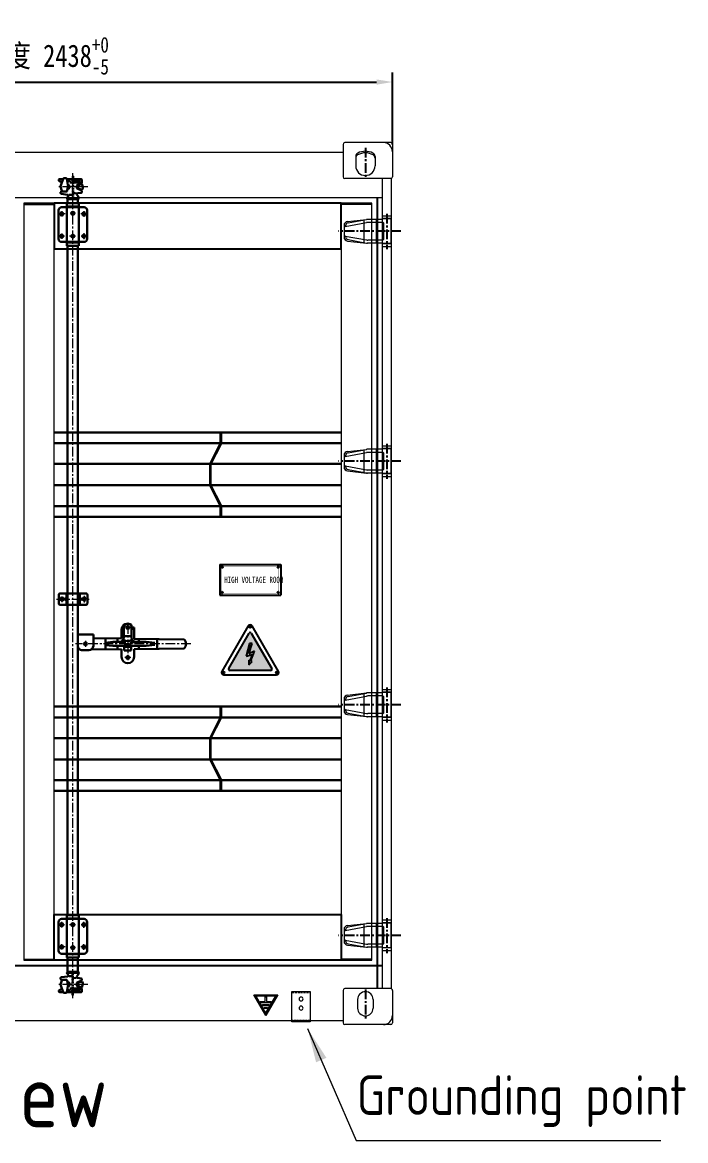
# Model space of a CAD drawing. Header units: millimetres. Extents: x 0 to 87554, y -20854 to 20404.
# Drawn here: x 4277 to 6454, y -7719 to -4047 of the extents above; entities that cross this region are included whole.
import ezdxf

# ---------------------------------------------------------------- set-up
doc = ezdxf.new("R2010")
doc.units = ezdxf.units.MM
for name, pattern in [('CENTER', [50.8, 31.75, -6.35, 6.35, -6.35]), ('G', [2, 1.25, -0.25, 0.25, -0.25]), ('HIDDEN', [9.525, 6.35, -3.175])]:
    doc.linetypes.add(name, pattern=pattern)
doc.layers.get('0').update_dxf_attribs({"lineweight": 15})
doc.layers.get('Defpoints').update_dxf_attribs({"lineweight": 15})
for name, color, linetype in [('01', 7, 'Continuous'), ('02___PRT_ALL_AXES', 7, 'Continuous'), ('05', 4, 'G'), ('08', 1, 'Continuous'), ('CT', 4, 'CENTER')]:
    doc.layers.add(name, color=color, linetype=linetype)
for name, color, linetype, lineweight in [('AM_0', 7, 'Continuous', 30), ('AM_3', 6, 'HIDDEN', 15), ('AM_7', 4, 'CENTER', 15), ('CO', 7, 'Continuous', 9), ('THICK', 7, 'Continuous', 0), ('标注', 1, 'Continuous', 18)]:
    doc.layers.add(name, color=color, linetype=linetype, lineweight=lineweight)
doc.styles.add('FSDBHZ', font='TXT.SHX', dxfattribs={"width": 0.707, "bigfont": 'HZFS.SHX'})
doc.styles.add('GB', font='gbenor.shx', dxfattribs={"bigfont": 'gbcbig.shx'})
doc.styles.get("Standard").update_dxf_attribs({"font": 'isocp.shx', "width": 0.707, "bigfont": 'hztxt.shx'})
doc.styles.add('txtstyle_200', font='tssdeng.shx', dxfattribs={"bigfont": 'hztxt.shx'})
doc.styles.add('仿宋', font='', dxfattribs={"width": 0.8})
doc.styles.get('仿宋').set_extended_font_data('仿宋_gb2312')
doc.dimstyles.new('1.5DJ', dxfattribs={"dimscale": 1.5, "dimtxt": 75, "dimasz": 75, "dimexe": 20, "dimexo": 0, "dimgap": 20, "dimtad": 1, "dimdec": 1, "dimtxsty": 'Standard', "dimcen": 10, "dimclrd": 95, "dimclre": 95, "dimclrt": 95, "dimadec": 0, "dimazin": 0, "dimtfac": 1, "dimtdec": 1, "dimtmove": 1, "dimatfit": 3, "dimfxl": 1, "dimlwd": 13, "dimlwe": 15, "dimarcsym": 1})
doc.dimstyles.new('12倍', dxfattribs={"dimscale": 21, "dimtxt": 3.5, "dimasz": 2.5, "dimexe": 1.5, "dimexo": 0, "dimgap": 1, "dimtad": 1, "dimtoh": 1, "dimdsep": 46, "dimtxsty": '仿宋', "dimcen": 2.5, "dimdle": 5, "dimclrd": 4, "dimclre": 4, "dimclrt": 3, "dimadec": 0, "dimazin": 0, "dimtfac": 1, "dimtmove": 0, "dimatfit": 3, "dimfxl": 1, "dimtolj": 1, "dimarcsym": 0})

# ---------------------------------------------------------------- blocks, each defined once
blk = doc.blocks.new('rehrehetreth')
at = {"linetype": 'ByBlock'}
h = blk.add_hatch(color=2, dxfattribs=at)
h.dxf.hatch_style = 1
edge = h.paths.add_edge_path()
edge.add_arc((99473.8, -259676.1), 4, 30, 150)
edge.add_line((99470.4, -259674.1), (99403.3, -259790.3))
edge.add_arc((99406.7, -259792.3), 4, 150, 270)
edge.add_line((99406.7, -259796.3), (99540.9, -259796.3))
edge.add_arc((99540.9, -259792.3), 4, 270, 30)
edge.add_line((99544.4, -259790.3), (99477.3, -259674.1))
h.paths.add_polyline_path([(99480.2, -259707.5), (99471.5, -259707.5), (99460.2, -259749.6), (99479.8, -259743.7), (99472.4, -259766), (99469, -259762.4), (99469.1, -259778), (99480.8, -259767.1), (99475.1, -259767.1), (99487.4, -259733.6), (99469.6, -259741.6)], flags=16)
at = {"layer": '02___PRT_ALL_AXES', "linetype": 'Continuous'}
for p, q in [((99466.9, -259650.1), (99380.7, -259799.3)), ((99403.3, -259790.3), (99470.4, -259674.1)), ((99477.3, -259674.1), (99544.4, -259790.3)), ((99566.9, -259799.3), (99480.7, -259650.1)), ((99471.5, -259707.5), (99460.2, -259749.6)), ((99469.6, -259741.6), (99480.2, -259707.5)), ((99480.2, -259707.5), (99471.5, -259707.5)), ((99460.2, -259749.6), (99479.8, -259743.7)), ((99487.4, -259733.6), (99469.6, -259741.6)), ((99479.8, -259743.7), (99472.4, -259766)), ((99475.1, -259767.1), (99487.4, -259733.6)), ((99472.4, -259766), (99469, -259762.4)), ((99469, -259762.4), (99469.1, -259778)), ((99469.1, -259778), (99480.8, -259767.1)), ((99480.8, -259767.1), (99475.1, -259767.1)), ((99387.7, -259811.3), (99560, -259811.3)), ((99540.9, -259796.3), (99406.7, -259796.3))]:
    blk.add_line(p, q, dxfattribs=at)
for centre in [(99473.8, -259653.2), (99386.3, -259803.3), (99561.3, -259803.3)]:
    blk.add_circle(centre, 3.1, dxfattribs=at)
for centre, radius, start, end in [((99473.8, -259654.1), 8, 30, 150), ((99473.8, -259676.1), 4, 30, 150), ((99387.7, -259803.3), 8, 150, 270), ((99406.7, -259792.3), 4, 150, 270), ((99540.9, -259792.3), 4, 270, 30), ((99560, -259803.3), 8, 270, 30)]:
    blk.add_arc(centre, radius, start, end, dxfattribs=at)
blk = doc.blocks.new('RYHTU67U56Y5R4')
at = {"layer": '01'}
for p, q in [((14797, -10298.9), (14997, -10298.9)), ((14797, -10298.9), (14797, -10398.9)), ((14997, -10298.9), (14997, -10398.9)), ((14797, -10398.9), (14997, -10398.9))]:
    blk.add_line(p, q, dxfattribs=at)
at = {"layer": '01', "const_width": 1.5}
for points in [[(14803, -10312.4, 0.414214), (14810.5, -10304.9, 0.414214)], [(14983.5, -10304.9, 0.414214), (14991, -10312.4, 0.414214)], [(14810.5, -10392.9, 0.414214), (14803, -10385.4, 0.414214)], [(14991, -10385.4, 0.414214), (14983.5, -10392.9, 0.414214)]]:
    blk.add_lwpolyline(points, format="xyb", dxfattribs=at)
for points in [[(14803, -10311.7), (14803, -10386.2)], [(14809.8, -10304.9), (14984.2, -10304.9)], [(14991, -10311.7), (14991, -10386.2)], [(14809.8, -10392.9), (14984.1, -10392.9)]]:
    blk.add_lwpolyline(points, dxfattribs=at)
at = {"layer": '01', "lineweight": 30}
for centre in [(14804.5, -10306.4), (14989.5, -10306.4), (14804.5, -10391.4), (14989.5, -10391.4)]:
    blk.add_circle(centre, 1.65, dxfattribs=at)
at = {"layer": '05'}
for p, q in [((14808.2, -10306.4), (14800.8, -10306.4)), ((14804.5, -10303.4), (14804.5, -10309.5)), ((14993.2, -10306.4), (14985.8, -10306.4)), ((14989.5, -10303.4), (14989.5, -10309.5)), ((14808.2, -10391.4), (14800.8, -10391.4)), ((14804.5, -10388.4), (14804.5, -10394.5)), ((14993.2, -10391.4), (14985.8, -10391.4)), ((14989.5, -10388.4), (14989.5, -10394.5))]:
    blk.add_line(p, q, dxfattribs=at)
at = {"layer": '08', "color": 1, "insert": (14811.5, -10348.9), "char_height": 20, "attachment_point": 4, "style": 'FSDBHZ'}
blk.add_mtext('{\\fSimHei|b0|i0|c134|p49;\\W0.7;HIGH VOLTAGE ROOM}', dxfattribs=at)
blk = doc.blocks.new('EY5TYU56Y5R4')
at = {"color": 6, "lineweight": 13}
blk.add_lwpolyline([(-62562, -56216.3), (-62562, -56116.3), (-62622, -56116.3), (-62622, -56216.3)], close=True, dxfattribs=at)
at = {"color": 6, "linetype": 'HIDDEN', "lineweight": 13}
blk.add_lwpolyline([(-62562, -56212.3), (-62562, -56120.3), (-62622, -56120.3), (-62622, -56212.3)], close=True, dxfattribs=at)
at = {"color": 6, "lineweight": 13}
for centre in [(-62592, -56141.3), (-62592, -56171.3)]:
    blk.add_circle(centre, 6.5, dxfattribs=at)
blk = doc.blocks.new('EY5IU78I87UI786')
at = {"color": 2}
for p, q in [((872260.3, -72846.1), (872299.4, -72913.9)), ((872339, -72845.4), (872260.7, -72845.4)), ((872299.3, -72904.6), (872268.3, -72850.9)), ((872330.9, -72848.9), (872268.8, -72848.9)), ((872268.8, -72849.9), (872330.9, -72849.9)), ((872300.3, -72913.9), (872339.4, -72846.1)), ((872331.5, -72850.9), (872300.5, -72904.6)), ((872267.4, -72851.4), (872298.4, -72905.1)), ((872281.9, -72868), (872281.9, -72872)), ((872297.9, -72868), (872281.9, -72868)), ((872281.9, -72872), (872317.9, -72872)), ((872288.5, -72877.6), (872288.5, -72881.5)), ((872311.2, -72877.6), (872288.5, -72877.6)), ((872288.5, -72881.5), (872311.2, -72881.5)), ((872294.1, -72887.1), (872294.1, -72891)), ((872305.7, -72887.1), (872294.1, -72887.1)), ((872297.9, -72852.5), (872297.9, -72868)), ((872301.8, -72852.5), (872297.9, -72852.5)), ((872301.3, -72905.1), (872332.4, -72851.4)), ((872301.8, -72868), (872301.8, -72852.5)), ((872317.9, -72868), (872301.8, -72868)), ((872305.7, -72891), (872305.7, -72887.1)), ((872311.2, -72881.5), (872311.2, -72877.6)), ((872317.9, -72872), (872317.9, -72868)), ((872294.1, -72891), (872305.7, -72891))]:
    blk.add_line(p, q, dxfattribs=at)
for centre in [(872266.8, -72849.4), (872332.9, -72849.4), (872299.9, -72906.7)]:
    blk.add_circle(centre, 2.1, dxfattribs=at)
for centre, start, end in [((872260.7, -72845.9), 90, 210), ((872339, -72845.9), 330, 90), ((872299.9, -72913.7), 210, 330)]:
    blk.add_arc(centre, 0.5, start, end, dxfattribs=at)
blk = doc.blocks.new('*D183')
at = {"layer": 'Defpoints', "color": 0, "lineweight": -3}
for p in [(5491.8, -4242.7), (3053.8, -4447.6), (5491.8, -4447.6)]:
    blk.add_point(p, dxfattribs=at)
at = {"layer": 'THICK', "color": 4, "linetype": 'Continuous', "lineweight": -2}
for p, q in [((3053.8, -4447.6), (3053.8, -4211.2)), ((5491.8, -4447.6), (5491.8, -4211.2)), ((3106.3, -4242.7), (5439.3, -4242.7))]:
    blk.add_line(p, q, dxfattribs=at)
at = {"layer": 'THICK', "color": 4, "lineweight": -3}
for points in [[(3106.3, -4234), (3106.3, -4251.5), (3053.8, -4242.7)], [(5439.3, -4234), (5439.3, -4251.5), (5491.8, -4242.7)]]:
    blk.add_solid(points, dxfattribs=at)
at = {"layer": 'THICK', "color": 3, "lineweight": -3, "insert": (4272.8, -4156.3), "char_height": 73.5, "attachment_point": 5, "style": '仿宋'}
blk.add_mtext('\\A1;最大宽度 2438{\\H0.7x;\\S+0^ -5;}', dxfattribs=at)

msp = doc.modelspace()

# ---------------------------------------------------------------- linework, layer by layer
at = {"lineweight": -3}
for p, q in [((5441.775, -4622.638), (5441.775, -7219.638)), ((4281.775, -4643.638), (4381.775, -4643.638)), ((5423.776, -4643.638), (5323.776, -4643.638)), ((5457.775, -7144.638), (3087.775, -7144.638)), ((4281.775, -7123.638), (4381.775, -7123.638)), ((5423.776, -7123.638), (5323.776, -7123.638))]:
    msp.add_line(p, q, dxfattribs=at)
for p, q in [((5487.775, -4691.142), (5487.775, -4774.142)), ((5461.775, -4705.142), (5461.775, -4760.142)), ((5461.775, -5460.141), (5461.775, -5515.141)), ((5487.775, -5446.141), (5487.775, -5529.141)), ((5461.775, -6260.14), (5461.775, -6315.14)), ((5487.775, -6246.14), (5487.775, -6329.14)), ((5487.775, -7003.138), (5487.775, -7086.138)), ((5461.775, -7017.138), (5461.775, -7072.138))]:
    msp.add_line(p, q)
for points in [[(5323.776, -4640.638), (4381.775, -4640.638), (4381.775, -4790.638), (5323.776, -4790.638)], [(4381.775, -6976.638), (5323.776, -6976.638), (5323.776, -7126.638), (4381.775, -7126.638)]]:
    msp.add_lwpolyline(points, close=True, dxfattribs=at)
at = {"layer": 'AM_0'}
for p, q in [((4396.824, -4564.198), (4396.824, -4565.189)), ((4407.267, -4571.495), (4398.683, -4567.963)), ((4411.305, -4561.198), (4399.824, -4561.198)), ((4406.702, -4599.423), (4402.788, -4585.724)), ((4402.941, -4582.525), (4411.577, -4560.503)), ((4419.855, -4558.598), (4414.37, -4558.598)), ((4422.799, -4561.021), (4426.617, -4580.493)), ((4470.293, -4561.198), (4422.834, -4561.198)), ((4424.752, -4599.106), (4426.704, -4587.721)), ((4429.966, -4580.834), (4426.396, -4579.365)), ((4431.824, -4583.608), (4431.824, -4589.58)), ((4438.838, -4569.862), (4432.458, -4571.987)), ((4470.737, -4573.05), (4432.884, -4573.05)), ((4439.051, -4564.335), (4433.309, -4562.422)), ((4465.633, -4564.335), (4440.752, -4564.335)), ((4465.633, -4569.862), (4440.752, -4569.862)), ((4455.825, -4589.695), (4455.825, -4583.502)), ((4457.547, -4580.788), (4471.102, -4574.409)), ((4458.707, -4589.445), (4458.66, -4584.695)), ((4469.47, -4577.09), (4460.228, -4582.246)), ((4466.909, -4564.76), (4470.949, -4562.634)), ((4467.121, -4569.649), (4471.587, -4572.413)), ((4472.825, -4564.162), (4472.825, -4571.695)), ((4473.836, -4579.128), (4475.931, -4589.377)), ((4402.324, -4605.617), (4402.324, -4606.978)), ((4404.194, -4602.839), (4407.315, -4601.569)), ((4404.921, -4609.951), (4426.184, -4612.834)), ((4421.795, -4601.599), (4409.587, -4601.599)), ((4424.31, -4621.903), (4428.005, -4617.82)), ((4424.98, -4626.482), (4426.824, -4627.599)), ((4425.605, -4594.128), (4429.955, -4592.359)), ((4459.556, -4624.599), (4426.216, -4624.599)), ((4439.825, -4613.599), (4430.594, -4613.599)), ((4442.825, -4609.527), (4442.825, -4610.599)), ((4446.614, -4606.632), (4453.825, -4608.599)), ((4456.215, -4612.441), (4462.175, -4622.021)), ((4457.547, -4592.409), (4471.102, -4598.788)), ((4458.295, -4607.893), (4470.293, -4605.999)), ((4458.825, -4627.599), (4461.182, -4626.172)), ((4472.059, -4596.4), (4461.118, -4592.492)), ((4472.825, -4601.503), (4472.825, -4603.035)), ((4475.811, -4590.785), (4473.962, -4595.532)), ((4479.775, -4653.399), (4405.775, -4653.399)), ((4462.775, -4640.899), (4422.775, -4640.899)), ((4422.775, -4640.899), (4422.775, -4651.899)), ((4462.775, -4651.899), (4422.775, -4651.899)), ((4422.775, -4653.399), (4422.775, -4767.699)), ((4425.775, -4627.599), (4425.775, -4640.899)), ((4425.775, -4651.899), (4425.775, -4653.399)), ((4459.825, -4627.599), (4425.824, -4627.599)), ((4459.775, -4627.599), (4459.775, -4640.899)), ((4459.775, -4651.899), (4459.775, -4653.399)), ((4462.775, -4640.899), (4462.775, -4651.899)), ((4462.775, -4653.399), (4462.775, -4767.699)), ((4395.775, -4663.399), (4395.775, -4757.699)), ((4489.775, -4663.399), (4489.775, -4757.699)), ((4479.775, -4767.699), (4405.775, -4767.699)), ((4462.775, -4769.199), (4422.775, -4769.199)), ((4462.775, -4769.199), (4422.775, -4769.199)), ((4422.775, -4769.199), (4422.775, -4780.199)), ((4425.775, -4767.699), (4425.775, -4769.199)), ((4459.775, -4767.699), (4459.775, -4769.199)), ((4462.775, -4769.199), (4462.775, -4780.199)), ((4462.775, -4780.199), (4422.775, -4780.199)), ((5323.776, -5393.48), (4381.774, -5393.48)), ((4927.92, -5428.838), (4927.92, -5393.838)), ((4927.92, -5393.838), (4929.42, -5393.838)), ((4929.42, -5393.838), (4929.42, -5429.197)), ((5323.776, -5428.838), (4381.774, -5428.838)), ((4893.42, -5496.838), (4927.92, -5428.838)), ((4929.42, -5429.197), (4894.92, -5497.197)), ((5323.776, -5496.838), (4381.774, -5496.838)), ((4893.42, -5566.838), (4893.42, -5496.838)), ((4894.92, -5497.197), (4894.92, -5566.48)), ((5323.776, -5566.838), (4381.774, -5566.838)), ((4927.92, -5634.838), (4893.42, -5566.838)), ((4894.92, -5566.48), (4929.42, -5634.48)), ((5323.776, -5634.838), (4381.774, -5634.838)), ((4927.92, -5669.838), (4927.92, -5634.838)), ((4929.42, -5634.48), (4929.42, -5669.838)), ((5323.776, -5669.838), (4381.774, -5669.838)), ((4396.775, -5926.644), (4396.775, -5954.644)), ((4401.775, -5921.644), (4485.775, -5921.644)), ((4417.875, -5936.644), (4417.875, -5944.644)), ((4417.875, -5936.644), (4421.875, -5937.715)), ((4417.875, -5944.644), (4421.875, -5943.572)), ((4421.875, -5921.644), (4421.875, -5959.644)), ((4465.675, -5921.644), (4465.675, -5959.644)), ((4465.675, -5937.715), (4469.675, -5936.644)), ((4465.675, -5943.572), (4469.675, -5944.644)), ((4469.675, -5936.644), (4469.675, -5944.644)), ((4490.775, -5926.644), (4490.775, -5954.644)), ((4401.775, -5959.644), (4485.775, -5959.644)), ((4510.119, -6056.638), (4459.119, -6056.638)), ((4510.119, -6056.638), (4510.119, -6093.638)), ((4602.719, -6038.138), (4602.719, -6070.283)), ((4610.719, -6030.138), (4610.719, -6069.557)), ((4635.719, -6025.39), (4635.719, -6069.557)), ((4643.719, -6033.342), (4635.719, -6033.342)), ((4643.719, -6038.342), (4635.719, -6038.342)), ((4643.719, -6033.342), (4643.719, -6070.829)), ((4602.719, -6070.283), (4510.119, -6069.051)), ((4549.619, -6072.638), (4549.619, -6102.638)), ((4573.641, -6080.862), (4549.786, -6083.654)), ((4573.641, -6094.415), (4549.786, -6091.623)), ((4610.719, -6080.862), (4573.641, -6080.862)), ((4611.819, -6094.415), (4573.641, -6094.415)), ((4589.619, -6072.638), (4589.619, -6080.862)), ((4589.619, -6094.415), (4589.619, -6102.638)), ((4610.719, -6069.557), (4600.188, -6082.685)), ((4634.619, -6062.638), (4611.819, -6062.638)), ((4634.619, -6092.638), (4611.819, -6092.638)), ((4611.819, -6092.638), (4611.819, -6108.929)), ((4634.619, -6092.638), (4634.619, -6108.929)), ((4683.273, -6094.415), (4634.619, -6094.415)), ((4635.719, -6069.557), (4646.25, -6082.685)), ((4683.273, -6080.862), (4635.719, -6080.862)), ((4807.881, -6073.014), (4643.719, -6070.829)), ((4659.619, -6072.638), (4659.619, -6080.862)), ((4659.619, -6094.415), (4659.619, -6102.638)), ((4683.273, -6080.862), (4711.697, -6084.415)), ((4683.273, -6094.415), (4711.697, -6090.862)), ((4719.619, -6072.638), (4719.619, -6102.638)), ((4495.119, -6108.638), (4474.119, -6108.638)), ((4602.719, -6104.907), (4503.61, -6106.004)), ((4602.719, -6130.538), (4602.719, -6104.907)), ((4634.619, -6097.638), (4611.819, -6097.638)), ((4634.619, -6108.929), (4611.819, -6108.929)), ((4807.848, -6102.638), (4643.719, -6104.454)), ((4643.719, -6130.538), (4643.719, -6104.454)), ((5323.776, -6293.48), (4381.774, -6293.48)), ((4927.92, -6328.838), (4927.92, -6293.838)), ((4927.92, -6293.838), (4929.42, -6293.838)), ((4929.42, -6293.838), (4929.42, -6329.197)), ((5323.776, -6328.838), (4381.774, -6328.838)), ((4893.42, -6396.838), (4927.92, -6328.838)), ((4929.42, -6329.197), (4894.92, -6397.197)), ((5323.776, -6396.838), (4381.774, -6396.838)), ((4893.42, -6466.838), (4893.42, -6396.838)), ((4894.92, -6397.197), (4894.92, -6466.48)), ((5323.776, -6466.838), (4381.774, -6466.838)), ((4927.92, -6534.838), (4893.42, -6466.838)), ((4894.92, -6466.48), (4929.42, -6534.48)), ((5323.776, -6534.838), (4381.774, -6534.838)), ((4927.92, -6569.838), (4927.92, -6534.838)), ((4929.42, -6534.48), (4929.42, -6569.838)), ((5323.776, -6569.838), (4381.774, -6569.838)), ((4395.775, -7095.099), (4395.775, -7000.799)), ((4479.775, -6990.799), (4405.775, -6990.799)), ((4462.775, -6978.299), (4422.775, -6978.299)), ((4422.775, -6989.299), (4422.775, -6978.299)), ((4462.775, -6989.299), (4422.775, -6989.299)), ((4422.775, -7105.099), (4422.775, -6990.799)), ((4425.775, -6990.799), (4425.775, -6989.299)), ((4459.775, -6990.799), (4459.775, -6989.299)), ((4462.775, -6989.299), (4462.775, -6978.299)), ((4462.775, -7105.099), (4462.775, -6990.799)), ((4489.775, -7095.099), (4489.775, -7000.799)), ((4479.775, -7105.099), (4405.775, -7105.099)), ((4462.775, -7106.599), (4422.775, -7106.599)), ((4422.775, -7117.599), (4422.775, -7106.599)), ((4462.775, -7117.599), (4422.775, -7117.599)), ((4425.775, -7106.599), (4425.775, -7105.099)), ((4425.775, -7164.599), (4425.775, -7117.599)), ((4459.775, -7106.599), (4459.775, -7105.099)), ((4459.775, -7164.599), (4459.775, -7117.599)), ((4462.775, -7117.599), (4462.775, -7106.599)), ((4402.324, -7186.58), (4402.324, -7185.219)), ((4406.702, -7192.774), (4402.788, -7206.473)), ((4404.194, -7189.359), (4407.315, -7190.629)), ((4404.921, -7182.246), (4426.184, -7179.363)), ((4421.795, -7190.598), (4409.587, -7190.598)), ((4424.31, -7170.294), (4428.005, -7174.377)), ((4424.752, -7193.092), (4426.704, -7204.476)), ((4424.98, -7165.715), (4426.824, -7164.598)), ((4459.825, -7164.598), (4425.824, -7164.598)), ((4459.556, -7167.598), (4426.216, -7167.598)), ((4439.825, -7178.598), (4430.594, -7178.598)), ((4442.825, -7182.67), (4442.825, -7181.598)), ((4446.614, -7185.565), (4453.825, -7183.598)), ((4456.215, -7179.756), (4462.175, -7170.176)), ((4457.547, -7199.788), (4471.102, -7193.409)), ((4458.295, -7184.304), (4470.293, -7186.199)), ((4458.825, -7164.598), (4461.182, -7166.025)), ((4472.059, -7195.797), (4461.118, -7199.705)), ((4472.825, -7190.695), (4472.825, -7189.162)), ((4475.811, -7201.413), (4473.962, -7196.666)), ((4396.824, -7227.999), (4396.824, -7227.009)), ((4407.267, -7220.702), (4398.683, -7224.234)), ((4411.305, -7230.999), (4399.824, -7230.999)), ((4402.941, -7209.672), (4411.577, -7231.694)), ((4419.855, -7233.599), (4414.37, -7233.599)), ((4422.799, -7231.176), (4426.617, -7211.705)), ((4470.293, -7230.999), (4422.834, -7230.999)), ((4425.605, -7198.069), (4429.955, -7199.838)), ((4429.966, -7211.363), (4426.396, -7212.832)), ((4431.824, -7208.589), (4431.824, -7202.617)), ((4438.838, -7222.335), (4432.458, -7220.21)), ((4470.737, -7219.147), (4432.884, -7219.147)), ((4439.051, -7227.862), (4433.309, -7229.776)), ((4465.633, -7222.335), (4440.752, -7222.335)), ((4465.633, -7227.862), (4440.752, -7227.862)), ((4455.825, -7202.502), (4455.825, -7208.695)), ((4457.547, -7211.409), (4471.102, -7217.788)), ((4458.707, -7202.752), (4458.66, -7207.502)), ((4469.47, -7215.107), (4460.228, -7209.951)), ((4466.909, -7227.437), (4470.949, -7229.563)), ((4467.121, -7222.548), (4471.587, -7219.785)), ((4472.825, -7228.035), (4472.825, -7220.503)), ((4473.836, -7213.069), (4475.931, -7202.821))]:
    msp.add_line(p, q, dxfattribs=at)
msp.add_lwpolyline([(4459.775, -4780.199), (4425.775, -4780.199), (4425.775, -6978.299), (4459.775, -6978.299)], close=True, dxfattribs=at)
for centre, radius in [((4406.275, -4675.699), 5.25), ((4442.775, -4673.699), 5.25), ((4479.275, -4675.699), 5.25), ((4406.275, -4748.699), 5.25), ((4442.775, -4748.699), 5.25), ((4479.275, -4748.699), 5.25), ((4407.275, -5940.644), 5.5), ((4480.275, -5940.644), 5.5), ((4623.219, -6033.638), 5), ((4484.619, -6087.638), 5), ((4623.219, -6132.038), 5), ((4406.275, -7009.799), 5.25), ((4442.775, -7009.799), 5.25), ((4479.275, -7009.799), 5.25), ((4406.275, -7082.799), 5.25), ((4442.775, -7084.799), 5.25), ((4479.275, -7082.799), 5.25)]:
    msp.add_circle(centre, radius, dxfattribs=at)
for centre, radius, start, end in [((4399.824, -4564.198), 3, 89.99992, 180), ((4399.824, -4565.189), 3, 180, 247.6365), ((4407.596, -4584.35), 5, 158.586908, 195.945465), ((4414.37, -4561.598), 3, 89.99992, 158.58707), ((4419.855, -4561.598), 3, 11.0935, 89.99992), ((4406.991, -4584.341), 20, 350.2726, 11.0936), ((4436.286, -4567.311), 6.805, 137.864454, 214.342187), ((4428.824, -4589.58), 3, 292.1356, 359.9999), ((4428.824, -4583.608), 3, 359.9998, 67.6361), ((4458.825, -4583.502), 3, 115.20116, 180), ((4458.825, -4589.695), 3, 180, 244.799), ((4461.654, -4584.885), 3, 118.39315, 176.367037), ((4462, -4589.317), 3.295, 182.233027, 254.480837), ((4470.897, -4579.729), 3, 11.5506, 118.39315), ((4469.825, -4564.162), 3, 359.9998, 81.02744), ((4469.825, -4571.695), 3, 295.2012, 359.9999), ((4473.481, -4589.877), 2.5, 338.717704, 11.550977), ((4405.324, -4605.617), 3, 112.1353, 180), ((4405.324, -4606.978), 3, 180, 262.2783), ((4409.587, -4598.599), 3, 195.9456, 270.0001), ((4421.795, -4598.599), 3, 270.0001, 350.2724), ((4426.534, -4623.916), 3, 137.8583, 238.8012), ((4425.781, -4615.807), 3, 317.8582, 82.2781), ((4439.825, -4610.599), 3, 270.0001, 359.9999), ((4445.825, -4609.527), 3, 74.7448, 180), ((4458.762, -4610.857), 3, 98.9726, 211.8864), ((4459.628, -4623.606), 3, 301.1987, 31.8863), ((4469.825, -4603.035), 3, 278.9725, 359.9999), ((4469.825, -4601.503), 3, 359.9998, 64.7987), ((4472.564, -4594.987), 1.5, 250.345412, 338.717704), ((4405.775, -4663.399), 10, 89.9998, 180), ((4479.775, -4663.399), 10, 0.0001, 89.9999), ((4405.775, -4757.699), 10, 180, 270.00008), ((4479.775, -4757.699), 10, 269.99998, 0.0002), ((4401.775, -5926.644), 5, 90.00008, 180.0001), ((4485.775, -5926.644), 5, 0, 90.00008), ((4401.775, -5954.644), 5, 180.0001, 269.9999), ((4485.775, -5954.644), 5, 269.9999, 0), ((4623.219, -6041.638), 20.5, 52.428, 180), ((4623.219, -6033.638), 12.5, 359.9998, 180), ((4474.119, -6093.638), 15, 180, 270.0001), ((4495.119, -6093.638), 15, 270, 359.9999), ((4603.641, -6093.431), 11.287, 51.165186, 107.812645), ((4606.172, -6090.211), 11.287, 51.165186, 107.812645), ((4623.219, -6071.513), 18.125, 226.3972, 313.6029), ((4622.962, -6057.684), 21.288, 235.62456, 304.37544), ((4620.56, -6083.147), 7.512, 166.699891, 205.663234), ((4625.878, -6083.147), 7.512, 334.336766, 13.300109), ((4640.267, -6090.211), 11.287, 72.187355, 128.834814), ((4642.797, -6093.431), 11.287, 72.187355, 128.834814), ((4794.619, -6087.638), 20, 311.4097, 48.5903), ((4623.219, -6130.538), 20.5, 180, 359.9999), ((4405.775, -7000.799), 10, 89.99992, 180), ((4479.775, -7000.799), 10, 359.9998, 90.00002), ((4405.775, -7095.099), 10, 180, 270.0002), ((4479.775, -7095.099), 10, 270.0001, 359.9999), ((4405.324, -7185.219), 3, 97.7217, 180), ((4405.324, -7186.58), 3, 180, 247.8647), ((4409.587, -7193.598), 3, 89.9999, 164.0544), ((4421.795, -7193.598), 3, 9.7276, 89.9999), ((4426.534, -7168.281), 3, 121.1988, 222.1417), ((4425.781, -7176.39), 3, 277.7219, 42.1418), ((4439.825, -7181.598), 3, 0.0001, 89.9999), ((4445.825, -7182.67), 3, 180, 285.2552), ((4458.762, -7181.341), 3, 148.1136, 261.0274), ((4459.628, -7168.591), 3, 328.1137, 58.8013), ((4469.825, -7189.162), 3, 0.0001, 81.0275), ((4469.825, -7190.695), 3, 295.2013, 0.0002), ((4472.564, -7197.21), 1.5, 21.282296, 109.654588), ((4399.824, -7227.009), 3, 112.3635, 180), ((4399.824, -7227.999), 3, 180, 270.00008), ((4407.596, -7207.847), 5, 164.054535, 201.413092), ((4414.37, -7230.599), 3, 201.41293, 270.00008), ((4419.855, -7230.599), 3, 270.00008, 348.9065), ((4406.991, -7207.856), 20, 348.9064, 9.7274), ((4436.286, -7224.886), 6.805, 145.657813, 222.135546), ((4428.824, -7202.617), 3, 0.0001, 67.8644), ((4428.824, -7208.589), 3, 292.3639, 0.0002), ((4458.825, -7202.502), 3, 115.201, 180), ((4458.825, -7208.695), 3, 180, 244.79884), ((4461.654, -7207.312), 3, 183.632963, 241.60685), ((4462, -7202.88), 3.295, 105.519163, 177.766973), ((4470.897, -7212.468), 3, 241.60685, 348.4494), ((4469.825, -7228.035), 3, 278.97256, 0.0002), ((4469.825, -7220.503), 3, 0.0001, 64.7988), ((4473.481, -7202.32), 2.5, 348.449023, 21.282296)]:
    msp.add_arc(centre, radius, start, end, dxfattribs=at)
for p in [(4442.825, -4627.599), (4425.775, -4780.199), (4425.775, -6978.299), (4442.825, -7164.598)]:
    msp.add_point(p, dxfattribs=at)
at = {"layer": 'AM_3'}
for p, q in [((4444.775, -4551.599), (4440.775, -4551.599)), ((4444.775, -4551.599), (4444.775, -4626.362)), ((4440.775, -7240.599), (4440.775, -7165.49)), ((4444.775, -7240.599), (4444.775, -7165.836)), ((4444.775, -7240.599), (4440.775, -7240.599))]:
    msp.add_line(p, q, dxfattribs=at)
msp.add_lwpolyline([(4440.775, -4551.599), (4440.775, -4626.707)], dxfattribs=at)
at = {"layer": 'AM_7'}
for p, q in [((4442.775, -7250.599), (4442.775, -4541.599)), ((4491.983, -4586.599), (4394.215, -4586.599)), ((4417.794, -4675.699), (4395.775, -4675.699)), ((4406.275, -4667.153), (4406.275, -4684.473)), ((4451.769, -4673.699), (4434.115, -4673.699)), ((4488.075, -4675.699), (4468.756, -4675.699)), ((4479.275, -4666.486), (4479.275, -4684.806)), ((4415.129, -4748.699), (4397.808, -4748.699)), ((4406.275, -4739.766), (4406.275, -4757.753)), ((4451.769, -4748.699), (4432.116, -4748.699)), ((4487.409, -4748.699), (4469.755, -4748.699)), ((4479.275, -4739.1), (4479.275, -4758.419)), ((4388.775, -5940.644), (4496.775, -5940.644)), ((4407.275, -5931.644), (4407.275, -5950.644)), ((4480.275, -5929.394), (4480.275, -5951.144)), ((4615.116, -6033.638), (4631.366, -6033.638)), ((4615.119, -6033.638), (4631.369, -6033.638)), ((4623.216, -6022.388), (4623.216, -6141.203)), ((4623.219, -6022.388), (4623.219, -6141.203)), ((4829.623, -6087.638), (4451.846, -6087.638)), ((4484.616, -6077.638), (4484.616, -6097.638)), ((4484.619, -6077.638), (4484.619, -6097.638)), ((4633.216, -6132.038), (4613.216, -6132.038)), ((4633.219, -6132.038), (4613.219, -6132.038)), ((4415.129, -7009.799), (4397.808, -7009.799)), ((4406.275, -7018.732), (4406.275, -7000.745)), ((4451.769, -7009.799), (4432.116, -7009.799)), ((4487.409, -7009.799), (4469.755, -7009.799)), ((4479.275, -7019.398), (4479.275, -7000.079)), ((4417.794, -7082.799), (4395.775, -7082.799)), ((4406.275, -7091.345), (4406.275, -7074.025)), ((4451.769, -7084.799), (4434.115, -7084.799)), ((4488.075, -7082.799), (4468.756, -7082.799)), ((4479.275, -7092.012), (4479.275, -7073.692)), ((4491.983, -7205.599), (4394.215, -7205.599))]:
    msp.add_line(p, q, dxfattribs=at)
at = {"layer": 'CO'}
for p, q in [((5485.781, -4441.642), (5335.775, -4441.642)), ((3215.774, -4472.643), (5329.776, -4472.643)), ((5329.775, -4447.642), (5329.775, -4553.643)), ((5491.775, -4447.637), (5491.775, -4553.643)), ((5371.025, -4487.134), (5371.025, -4517.893)), ((5434.525, -4487.134), (5434.525, -4517.893)), ((5485.775, -4559.643), (5335.775, -4559.643)), ((5457.775, -4559.643), (5457.775, -7219.638)), ((5487.775, -4559.643), (5487.775, -7219.98)), ((5457.776, -4622.638), (3087.775, -4622.638)), ((5343.949, -4700.45), (5406.718, -4693.755)), ((5345.949, -4705.124), (5405.965, -4693.978)), ((5397.775, -4695.725), (5397.775, -4769.424)), ((5457.275, -4693.642), (5409.617, -4693.642)), ((5437.775, -4694.22), (5437.775, -4771.25)), ((5487.775, -4683.142), (5457.773, -4683.142)), ((5487.775, -4691.142), (5457.775, -4691.142)), ((5487.775, -4692.142), (5457.775, -4692.142)), ((5486.775, -4693.142), (5486.775, -4772.142)), ((5332.775, -4712.88), (5332.775, -4752.405)), ((5336.862, -4716.983), (5406.885, -4703.978)), ((5337.775, -4714.956), (5337.775, -4716.813)), ((5460.275, -4703.642), (5410.537, -4703.642)), ((5458.775, -4705.142), (5458.775, -4760.142)), ((5336.862, -4748.302), (5406.885, -4761.306)), ((5337.775, -4748.471), (5337.775, -4750.328)), ((5343.949, -4764.834), (5406.718, -4771.529)), ((5345.949, -4760.16), (5405.965, -4771.306)), ((5457.275, -4771.642), (5408.839, -4771.642)), ((5460.275, -4761.642), (5410.537, -4761.642)), ((5487.775, -4773.142), (5457.775, -4773.142)), ((5487.775, -4783.642), (5457.773, -4783.642)), ((5487.775, -4774.142), (5457.775, -4774.142)), ((5332.775, -5467.879), (5332.775, -5507.403)), ((5336.862, -5471.982), (5406.885, -5458.977)), ((5337.775, -5469.955), (5337.775, -5471.812)), ((5343.949, -5455.449), (5406.718, -5448.754)), ((5345.949, -5460.123), (5405.965, -5448.977)), ((5397.775, -5450.724), (5397.775, -5524.423)), ((5457.275, -5448.641), (5409.617, -5448.641)), ((5460.275, -5458.641), (5410.537, -5458.641)), ((5437.775, -5449.218), (5437.775, -5526.249)), ((5487.775, -5438.141), (5457.773, -5438.141)), ((5487.775, -5446.141), (5457.775, -5446.141)), ((5487.775, -5447.141), (5457.775, -5447.141)), ((5458.775, -5460.141), (5458.775, -5515.141)), ((5486.775, -5448.141), (5486.775, -5527.141)), ((5336.862, -5503.3), (5406.885, -5516.305)), ((5337.775, -5503.47), (5337.775, -5505.327)), ((5343.949, -5519.833), (5406.718, -5526.528)), ((5345.949, -5515.159), (5405.965, -5526.305)), ((5457.275, -5526.641), (5408.839, -5526.641)), ((5460.275, -5516.641), (5410.537, -5516.641)), ((5487.775, -5538.641), (5457.773, -5538.641)), ((5487.775, -5528.141), (5457.775, -5528.141)), ((5487.775, -5529.141), (5457.775, -5529.141)), ((5487.775, -6238.14), (5457.773, -6238.14)), ((5332.775, -6267.877), (5332.775, -6307.402)), ((5336.862, -6271.98), (5406.885, -6258.976)), ((5337.775, -6269.954), (5337.775, -6271.811)), ((5343.949, -6255.448), (5406.718, -6248.753)), ((5345.949, -6260.122), (5405.965, -6248.976)), ((5397.775, -6250.723), (5397.775, -6324.421)), ((5457.275, -6248.64), (5409.617, -6248.64)), ((5460.275, -6258.64), (5410.537, -6258.64)), ((5437.775, -6249.217), (5437.775, -6326.248)), ((5487.775, -6246.14), (5457.775, -6246.14)), ((5487.775, -6247.14), (5457.775, -6247.14)), ((5458.775, -6260.14), (5458.775, -6315.14)), ((5486.775, -6248.14), (5486.775, -6327.14)), ((5336.862, -6303.299), (5406.885, -6316.304)), ((5337.775, -6303.469), (5337.775, -6305.326)), ((5345.949, -6315.158), (5405.965, -6326.304)), ((5343.949, -6319.832), (5406.718, -6326.527)), ((5457.275, -6326.64), (5408.839, -6326.64)), ((5460.275, -6316.64), (5410.537, -6316.64)), ((5487.775, -6338.64), (5457.773, -6338.64)), ((5457.775, -6326.726), (5457.775, -6449.274)), ((5487.775, -6328.14), (5457.775, -6328.14)), ((5487.775, -6329.14), (5457.775, -6329.14)), ((5343.949, -7012.446), (5406.718, -7005.751)), ((5345.949, -7017.12), (5405.965, -7005.975)), ((5397.775, -7007.721), (5397.775, -7081.42)), ((5457.275, -7005.638), (5409.617, -7005.638)), ((5437.775, -7006.216), (5437.775, -7083.246)), ((5487.775, -6995.138), (5457.773, -6995.138)), ((5487.775, -7003.138), (5457.775, -7003.138)), ((5487.775, -7004.138), (5457.775, -7004.138)), ((5486.775, -7005.138), (5486.775, -7084.138)), ((5332.775, -7024.876), (5332.775, -7064.401)), ((5336.862, -7028.979), (5406.885, -7015.975)), ((5337.775, -7026.952), (5337.775, -7028.809)), ((5460.275, -7015.638), (5410.537, -7015.638)), ((5458.775, -7017.138), (5458.775, -7072.138)), ((5336.862, -7060.298), (5406.885, -7073.302)), ((5337.775, -7060.467), (5337.775, -7062.324)), ((5343.949, -7076.83), (5406.718, -7083.526)), ((5345.949, -7072.156), (5405.965, -7083.302)), ((5457.275, -7083.638), (5408.839, -7083.638)), ((5460.275, -7073.638), (5410.537, -7073.638)), ((5487.775, -7085.138), (5457.775, -7085.138)), ((5487.775, -7086.138), (5457.775, -7086.138)), ((5487.775, -7095.638), (5457.773, -7095.638)), ((5329.775, -7225.638), (5329.775, -7331.638)), ((5485.781, -7219.638), (5335.775, -7219.638)), ((5491.775, -7225.632), (5491.775, -7331.638)), ((5377.275, -7255.138), (5377.275, -7283.638)), ((5428.275, -7255.138), (5428.275, -7283.638)), ((3215.775, -7324.638), (5329.776, -7324.638)), ((5485.775, -7337.638), (5335.775, -7337.638))]:
    msp.add_line(p, q, dxfattribs=at)
for points in [[(4381.775, -7126.638), (4381.775, -4640.638), (4281.775, -4640.638), (4281.775, -7126.638)], [(5323.776, -7126.638), (5423.776, -7126.638), (5423.776, -4640.638), (5323.776, -4640.638)]]:
    msp.add_lwpolyline(points, close=True, dxfattribs=at)
for centre, radius, start, end in [((5335.775, -4447.642), 6, 90, 180), ((5461.805, -4471.613), 29.97, 359.9999, 89.99992), ((5485.781, -4447.636), 5.994, 359.9999, 89.99995), ((5383.525, -4487.134), 12.5, 116.265336, 180), ((5402.775, -4526.143), 51, 60, 120), ((5402.775, -4526.143), 56, 63.734664, 116.265336), ((5422.025, -4487.134), 12.5, 0, 63.734664), ((5383.525, -4492.801), 12.5, 120, 180), ((5422.025, -4492.801), 12.5, 0, 60), ((5402.775, -4517.893), 31.75, 180, 0), ((5335.775, -4553.643), 6, 180, 270), ((5485.775, -4553.643), 6, 270, 0), ((5409.617, -4713.642), 20, 90, 100.520784), ((5408.839, -4713.642), 20, 90, 96.088528), ((5457.275, -4692.142), 1.5, 270, 0), ((5485.775, -4693.142), 1, 0, 90), ((5345.275, -4712.88), 12.5, 96.088528, 180), ((5337.775, -4721.899), 5, 100.520784, 180), ((5347.775, -4714.956), 10, 100.520784, 180), ((5410.537, -4723.642), 20, 90, 100.520784), ((5457.275, -4705.142), 1.5, 0, 90), ((5460.275, -4705.142), 1.5, 0, 90), ((5337.775, -4743.386), 5, 180, 259.479216), ((5345.275, -4752.405), 12.5, 180, 263.911472), ((5347.775, -4750.328), 10, 180, 259.479216), ((5409.617, -4751.642), 20, 259.479216, 270), ((5410.537, -4741.642), 20, 259.479216, 270), ((5457.275, -4760.142), 1.5, 270, 0), ((5457.275, -4773.142), 1.5, 0, 90), ((5460.275, -4760.142), 1.5, 270, 0), ((5485.775, -4772.142), 1, 270, 0), ((5345.275, -5467.879), 12.5, 96.088528, 180), ((5347.775, -5469.955), 10, 100.520784, 180), ((5409.617, -5468.641), 20, 90, 100.520784), ((5408.839, -5468.641), 20, 90, 96.088528), ((5410.537, -5478.641), 20, 90, 100.520784), ((5457.275, -5447.141), 1.5, 270, 0), ((5457.275, -5460.141), 1.5, 0, 90), ((5460.275, -5460.141), 1.5, 0, 90), ((5485.775, -5448.141), 1, 0, 90), ((5337.775, -5476.897), 5, 100.520784, 180), ((5337.775, -5498.385), 5, 180, 259.479216), ((5345.275, -5507.403), 12.5, 180, 263.911472), ((5347.775, -5505.327), 10, 180, 259.479216), ((5409.617, -5506.641), 20, 259.479216, 270), ((5410.537, -5496.641), 20, 259.479216, 270), ((5457.275, -5515.141), 1.5, 270, 0), ((5457.275, -5528.141), 1.5, 0, 90), ((5460.275, -5515.141), 1.5, 270, 0), ((5485.775, -5527.141), 1, 270, 0), ((5345.275, -6267.877), 12.5, 96.088528, 180), ((5337.775, -6276.896), 5, 100.520784, 180), ((5347.775, -6269.954), 10, 100.520784, 180), ((5409.617, -6268.64), 20, 90, 100.520784), ((5408.839, -6268.64), 20, 90, 96.088528), ((5410.537, -6278.64), 20, 90, 100.520784), ((5457.275, -6247.14), 1.5, 270, 0), ((5457.275, -6260.14), 1.5, 0, 90), ((5460.275, -6260.14), 1.5, 0, 90), ((5485.775, -6248.14), 1, 0, 90), ((5337.775, -6298.383), 5, 180, 259.479216), ((5345.275, -6307.402), 12.5, 180, 263.911472), ((5347.775, -6305.326), 10, 180, 259.479216), ((5457.275, -6315.14), 1.5, 270, 0), ((5460.275, -6315.14), 1.5, 270, 0), ((5409.617, -6306.64), 20, 259.479216, 270), ((5410.537, -6296.64), 20, 259.479216, 270), ((5457.275, -6328.14), 1.5, 0, 90), ((5485.775, -6327.14), 1, 270, 0), ((5345.275, -7024.876), 12.5, 96.088528, 180), ((5409.617, -7025.638), 20, 90, 100.520784), ((5408.839, -7025.638), 20, 90, 96.088528), ((5457.275, -7004.138), 1.5, 270, 0), ((5485.775, -7005.138), 1, 0, 90), ((5337.775, -7033.895), 5, 100.520784, 180), ((5347.775, -7026.952), 10, 100.520784, 180), ((5410.537, -7035.638), 20, 90, 100.520784), ((5457.275, -7017.138), 1.5, 0, 90), ((5460.275, -7017.138), 1.5, 0, 90), ((5337.775, -7055.382), 5, 180, 259.479216), ((5345.275, -7064.401), 12.5, 180, 263.911472), ((5347.775, -7062.324), 10, 180, 259.479216), ((5409.617, -7063.638), 20, 259.479216, 270), ((5410.537, -7053.638), 20, 259.479216, 270), ((5457.275, -7072.138), 1.5, 270, 0), ((5457.275, -7085.138), 1.5, 0, 90), ((5460.275, -7072.138), 1.5, 270, 0), ((5485.775, -7084.138), 1, 270, 0), ((5335.775, -7225.638), 6, 90, 180), ((5402.775, -7255.138), 25.5, 0, 180), ((5485.781, -7225.632), 5.994, 359.9999, 89.99995), ((5402.775, -7283.638), 25.5, 180, 0), ((5335.775, -7331.638), 6, 180, 270), ((5461.775, -7307.638), 30, 270, 0), ((5485.775, -7331.638), 6, 270, 0)]:
    msp.add_arc(centre, radius, start, end, dxfattribs=at)
at = {"layer": 'CT'}
for p, q in [((5402.775, -4458.217), (5402.775, -4558.217)), ((5472.775, -4675.892), (5472.775, -4791.142)), ((5519.32, -4732.642), (5314.128, -4732.642)), ((5519.32, -4732.642), (5314.128, -4732.642)), ((5472.775, -5430.891), (5472.775, -5546.141)), ((5519.32, -5487.641), (5314.128, -5487.641)), ((5519.32, -5487.641), (5314.128, -5487.641)), ((5472.775, -6230.89), (5472.775, -6346.14)), ((5519.32, -6287.64), (5314.128, -6287.64)), ((5519.32, -6287.64), (5314.128, -6287.64)), ((5472.775, -6987.888), (5472.775, -7103.138)), ((5519.32, -7044.638), (5314.128, -7044.638)), ((5402.775, -7222.213), (5402.775, -7322.213))]:
    msp.add_line(p, q, dxfattribs=at)

# ---------------------------------------------------------------- block references
at = {"lineweight": -3}
msp.add_blockref('RYHTU67U56Y5R4', (-9872.15, 4471.604), dxfattribs=at)
at = {"color": 2, "linetype": 'ByBlock'}
msp.add_blockref('rehrehetreth', (-94448.971, 253621.605), dxfattribs=at)
at = {"lineweight": -3, "xscale": -1}
msp.add_blockref('EY5TYU56Y5R4', (-57400.232, 48887.697), dxfattribs=at)
at = {"layer": 'THICK', "lineweight": -3, "xscale": -1}
msp.add_blockref('EY5IU78I87UI786', (877375.962, 65605.984), dxfattribs=at)

# ---------------------------------------------------------------- texts
at = {"color": 34, "lineweight": 15, "insert": (4557.466, -7464.757), "char_height": 210, "attachment_point": 3, "style": 'GB'}
msp.add_mtext('D view', dxfattribs=at)
at = {"layer": '标注', "color": 1, "insert": (5374.224, -7673.67), "char_height": 130, "width": 1216.45957, "attachment_point": 7, "style": 'txtstyle_200'}
msp.add_mtext('{\\Fgbenor,gbcbig|c134;Grounding point }', dxfattribs=at)

# ---------------------------------------------------------------- dimensions: what is measured, and where the dimension line sits
at = {"layer": 'THICK', "lineweight": -3}
dim = msp.add_linear_dim(base=(5491.775, -4242.706), p1=(3053.775, -4447.637), p2=(5491.775, -4447.637), text='最大宽度 <>{\\H0.7x;\\S+0^ -5;}', dimstyle='12倍', dxfattribs=at)
dim.commit()
dim.dimension.update_dxf_attribs({"geometry": '*D183', "text_midpoint": (4272.775, -4156.343)})

# ---------------------------------------------------------------- leaders
msp.add_leader([(5213.238, -7350.872), (5372.449, -7718.68), (6372.085, -7718.68)], dimstyle='1.5DJ', override={"dimgap": 20, "dimtad": 0}, dxfattribs=at)

doc.saveas('drawing.dxf')
